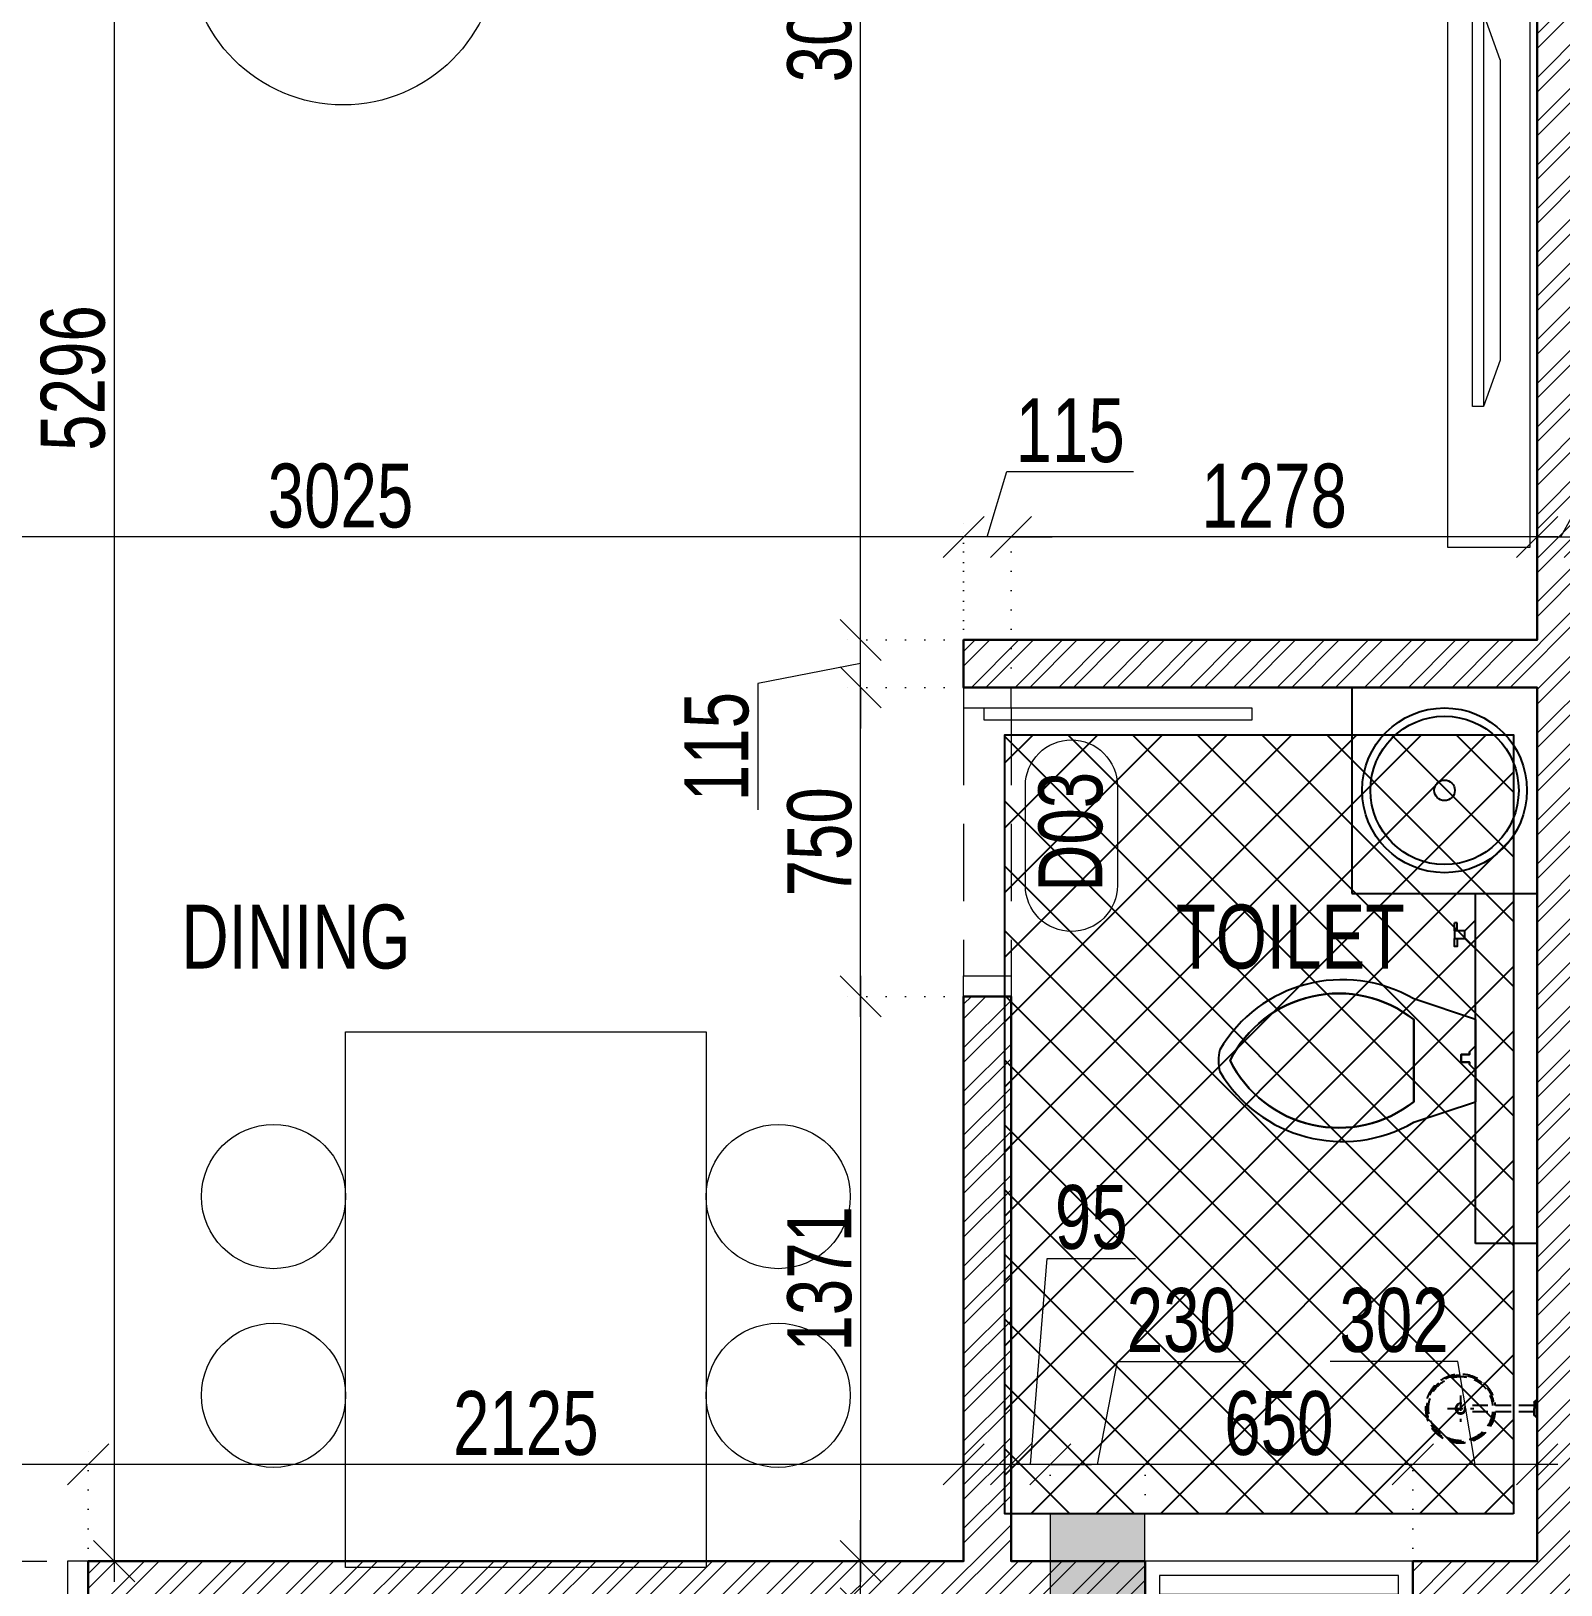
# Model space of a CAD drawing. Header units: inches. Extents: x 785882 to 928568, y 496782 to 576896.
# Drawn here: x 832959 to 836673, y 536934 to 540706 of the extents above; entities that cross this region are included whole.
import ezdxf
from ezdxf.enums import TextEntityAlignment as Align

# ---------------------------------------------------------------- set-up
doc = ezdxf.new("R2010")
doc.units = ezdxf.units.IN
doc.header["$LTSCALE"] = 750
doc.header["$MEASUREMENT"] = 0
doc.linetypes.add('DOT', pattern=[0.25, 0, -0.25])
doc.linetypes.add('HIDDEN', pattern=[0.375, 0.25, -0.125])
for name, color, linetype, lineweight in [('COLUMN', 5, 'Continuous', 13), ('DIMENSION WORKING-MSA', 222, 'Continuous', 13), ('DOOR NO-MSA', 4, 'Continuous', 9), ('DOOR-MSA', 50, 'Continuous', 13), ('ELE-01-MSA', 7, 'Continuous', 30), ('FURNITURE-MSA', 251, 'Continuous', 5), ('TEXT ROOM NAME-MSA', 210, 'Continuous', 13), ('WALL HATCH-MSA', 251, 'Continuous', 9), ('WALL-MSA', 32, 'Continuous', 30), ('WINDOW-MSA', 50, 'Continuous', 13)]:
    doc.layers.add(name, color=color, linetype=linetype, lineweight=lineweight)
for name, color, linetype in [('HATCH-SUNK 300MM-MSA', 47, 'Continuous'), ('P.FIXTURE', 7, 'Continuous'), ('R.C.C HATCH-MSA', 250, 'Continuous')]:
    doc.layers.add(name, color=color, linetype=linetype)
doc.styles.add('AR', font='swisscl.ttf')
doc.styles.add('Arial-Reg+0.8Sc', font='swisscl.ttf')
doc.styles.add('MtXpl_Swis721_LtCn_B', font='swisscl.ttf')
doc.dimstyles.new('WORKING DIM', dxfattribs={"dimtxt": 155, "dimasz": 100, "dimexe": 50, "dimexo": 0, "dimgap": 20, "dimtad": 1, "dimdec": 0, "dimzin": 0, "dimdsep": 46, "dimtxsty": 'AR', "dimblk": 'OBLIQUE', "dimcen": 0.09, "dimdle": 50, "dimclrd": 256, "dimclre": 250, "dimclrt": 256, "dimadec": 0, "dimazin": 0, "dimtfac": 1, "dimtdec": 0, "dimtofl": 0, "dimtmove": 1, "dimatfit": 0, "dimfxl": 1, "dimtolj": 1, "dimtzin": 0, "dimlwd": -1, "dimlwe": -1, "dimarcsym": 0})

# ---------------------------------------------------------------- blocks, each defined once
blk = doc.blocks.new('BLOCK-G & H TYPICAL COLOUMN')
at = {"layer": 'R.C.C HATCH-MSA'}
h = blk.add_hatch(color=256, dxfattribs=at)
h.dxf.hatch_style = 1
h.paths.add_polyline_path([(172697.62, -104207.75), (172688.57, -104207.75), (172688.57, -104255), (172697.62, -104255)])
h.paths.add_polyline_path([(172327.12, -104207.75), (172336.18, -104207.75), (172336.18, -104255), (172327.12, -104255)])
h.paths.add_polyline_path([(172819.88, -104207.75), (172819.88, -104216.81), (172867.12, -104216.81), (172867.12, -104207.75)])
h.paths.add_polyline_path([(172204.87, -104207.75), (172204.87, -104216.81), (172157.62, -104216.81), (172157.62, -104207.75)])
h.paths.add_polyline_path([(172561.18, -104240.06), (172552.12, -104240.06), (172552.12, -104287.31), (172561.18, -104287.31)])
h.paths.add_polyline_path([(172463.57, -104240.06), (172472.62, -104240.06), (172472.62, -104287.31), (172463.57, -104287.31)])
h.paths.add_polyline_path([(172177.87, -104422.2), (172177.87, -104431.25), (172130.62, -104431.25), (172130.62, -104422.2)])
h.paths.add_polyline_path([(172894.12, -104422.2), (172894.12, -104431.25), (172846.88, -104431.25), (172846.88, -104422.2)])
h.paths.add_polyline_path([(172336.12, -104486.75), (172336.12, -104495.81), (172288.87, -104495.81), (172288.87, -104486.75)])
h.paths.add_polyline_path([(172202.62, -104543.75), (172202.62, -104552.81), (172155.37, -104552.81), (172155.37, -104543.75)])
h.paths.add_polyline_path([(172822.13, -104543.75), (172822.13, -104552.81), (172869.37, -104552.81), (172869.37, -104543.75)])
h.paths.add_polyline_path([(172516.9, -104495.81), (172507.85, -104495.81), (172507.85, -104448.56), (172516.9, -104448.56)])
h.paths.add_polyline_path([(172697.62, -104104.25), (172688.57, -104104.25), (172688.57, -104057.01), (172697.62, -104057.01)])
h.paths.add_polyline_path([(172327.12, -104104.25), (172336.18, -104104.25), (172336.18, -104057.01), (172327.12, -104057.01)])
h.paths.add_polyline_path([(172819.88, -104104.25), (172819.88, -104095.2), (172867.12, -104095.2), (172867.12, -104104.25)])
h.paths.add_polyline_path([(172204.87, -104104.25), (172204.87, -104095.2), (172157.62, -104095.2), (172157.62, -104104.25)])
h.paths.add_polyline_path([(172561.18, -104071.94), (172552.12, -104071.94), (172552.12, -104024.7), (172561.18, -104024.7)])
h.paths.add_polyline_path([(172463.57, -104071.94), (172472.62, -104071.94), (172472.62, -104024.7), (172463.57, -104024.7)])
h.paths.add_polyline_path([(172177.87, -103889.81), (172177.87, -103880.75), (172130.62, -103880.75), (172130.62, -103889.81)])
h.paths.add_polyline_path([(172894.12, -103889.81), (172894.12, -103880.75), (172846.88, -103880.75), (172846.88, -103889.81)])
h.paths.add_polyline_path([(172336.12, -103825.25), (172336.12, -103816.2), (172288.87, -103816.2), (172288.87, -103825.25)])
h.paths.add_polyline_path([(172202.62, -103768.25), (172202.62, -103759.2), (172155.37, -103759.2), (172155.37, -103768.25)])
h.paths.add_polyline_path([(172822.13, -103768.25), (172822.13, -103759.2), (172869.37, -103759.2), (172869.37, -103768.25)])
h.paths.add_polyline_path([(172516.9, -103816.2), (172507.85, -103816.2), (172507.85, -103863.44), (172516.9, -103863.44)])
h.paths.add_polyline_path([(172548.37, -103699.31), (172548.37, -103690.25), (172595.62, -103690.25), (172595.62, -103699.31)])
h.paths.add_polyline_path([(172476.37, -103699.31), (172476.37, -103690.25), (172429.13, -103690.25), (172429.13, -103699.31)])
h.paths.add_polyline_path([(172726.82, -103612.31), (172726.82, -103603.25), (172774.06, -103603.25), (172774.06, -103612.31)])
h.paths.add_polyline_path([(172297.93, -103612.31), (172297.93, -103603.25), (172250.69, -103603.25), (172250.69, -103612.31)])
h.paths.add_polyline_path([(172920.37, -103523.81), (172920.37, -103514.75), (172857.56, -103514.75), (172857.56, -103523.81)])
h.paths.add_polyline_path([(172104.37, -103523.81), (172104.37, -103514.75), (172167.19, -103514.75), (172167.19, -103523.81)])
h.paths.add_polyline_path([(172476.37, -103492.94), (172467.32, -103492.94), (172467.32, -103445.7), (172476.37, -103445.7)])
h.paths.add_polyline_path([(172548.37, -103492.94), (172557.43, -103492.94), (172557.43, -103445.7), (172548.37, -103445.7)])
h.paths.add_polyline_path([(172663.43, -103454.75), (172759.5, -103454.75), (172759.5, -103349.7), (172663.43, -103349.7), (172663.43, -103358.75), (172750.44, -103358.75), (172750.44, -103445.7), (172663.43, -103445.7)])
h.paths.add_polyline_path([(172361.32, -103454.75), (172265.25, -103454.75), (172265.25, -103349.7), (172361.32, -103349.7), (172361.32, -103358.75), (172274.31, -103358.75), (172274.31, -103445.7), (172361.32, -103445.7)])
h.paths.add_polyline_path([(172428.37, -103358.75), (172419.32, -103358.75), (172419.32, -103311.51), (172428.37, -103311.51)])
h.paths.add_polyline_path([(172428.37, -103132.74), (172419.32, -103132.74), (172419.32, -103179.99), (172428.37, -103179.99)])
h.paths.add_polyline_path([(172151.62, -103286.75), (172151.62, -103277.7), (172104.37, -103277.7), (172104.37, -103286.75)])
h.paths.add_polyline_path([(172245.43, -103162.74), (172245.43, -103153.68), (172198.19, -103153.68), (172198.19, -103162.74)])
h.paths.add_polyline_path([(172428.37, -103021.25), (172419.32, -103021.25), (172419.32, -103068.5), (172428.37, -103068.5)])
h.paths.add_polyline_path([(172245.43, -102997.25), (172236.37, -102997.25), (172236.37, -103044.5), (172245.43, -103044.5)])
h.paths.add_polyline_path([(172104.37, -102997.25), (172104.37, -103006.31), (172151.62, -103006.31), (172151.62, -102997.25)])
h.paths.add_polyline_path([(172596.37, -103358.75), (172605.43, -103358.75), (172605.43, -103311.51), (172596.37, -103311.51)])
h.paths.add_polyline_path([(172596.37, -103132.74), (172605.43, -103132.74), (172605.43, -103179.99), (172596.37, -103179.99)])
h.paths.add_polyline_path([(172873.13, -103286.75), (172873.13, -103277.7), (172920.37, -103277.7), (172920.37, -103286.75)])
h.paths.add_polyline_path([(172779.32, -103162.74), (172779.32, -103153.68), (172826.56, -103153.68), (172826.56, -103162.74)])
h.paths.add_polyline_path([(172596.37, -103021.25), (172605.43, -103021.25), (172605.43, -103068.5), (172596.37, -103068.5)])
h.paths.add_polyline_path([(172779.32, -102997.25), (172788.37, -102997.25), (172788.37, -103044.5), (172779.32, -103044.5)])
h.paths.add_polyline_path([(172920.37, -102997.25), (172920.37, -103006.31), (172873.13, -103006.31), (172873.13, -102997.25)])
h.paths.add_polyline_path([(172548.37, -104612.7), (172548.37, -104621.75), (172595.62, -104621.75), (172595.62, -104612.7)])
h.paths.add_polyline_path([(172476.37, -104612.7), (172476.37, -104621.75), (172429.13, -104621.75), (172429.13, -104612.7)])
h.paths.add_polyline_path([(172297.93, -104699.7), (172297.93, -104708.75), (172250.69, -104708.75), (172250.69, -104699.7)])
h.paths.add_polyline_path([(172104.37, -104788.2), (172104.37, -104797.25), (172167.19, -104797.25), (172167.19, -104788.2)])
h.paths.add_polyline_path([(172726.82, -104699.7), (172726.82, -104708.75), (172774.06, -104708.75), (172774.06, -104699.7)])
h.paths.add_polyline_path([(172920.37, -104788.2), (172920.37, -104797.25), (172857.56, -104797.25), (172857.56, -104788.2)])
h.paths.add_polyline_path([(172476.37, -104819.06), (172467.32, -104819.06), (172467.32, -104866.31), (172476.37, -104866.31)])
h.paths.add_polyline_path([(172548.37, -104819.06), (172557.43, -104819.06), (172557.43, -104866.31), (172548.37, -104866.31)])
h.paths.add_polyline_path([(172663.43, -104857.25), (172759.5, -104857.25), (172759.5, -104962.31), (172663.43, -104962.31), (172663.43, -104953.25), (172750.44, -104953.25), (172750.44, -104866.31), (172663.43, -104866.31)])
h.paths.add_polyline_path([(172361.32, -104857.25), (172265.25, -104857.25), (172265.25, -104962.31), (172361.32, -104962.31), (172361.32, -104953.25), (172274.31, -104953.25), (172274.31, -104866.31), (172361.32, -104866.31)])
h.paths.add_polyline_path([(172428.37, -104953.25), (172419.32, -104953.25), (172419.32, -105000.5), (172428.37, -105000.5)])
h.paths.add_polyline_path([(172428.37, -105178.31), (172419.32, -105178.31), (172419.32, -105131.06), (172428.37, -105131.06)])
h.paths.add_polyline_path([(172151.62, -105025.25), (172151.62, -105034.31), (172104.37, -105034.31), (172104.37, -105025.25)])
h.paths.add_polyline_path([(172245.43, -105072.5), (172236.37, -105072.5), (172236.37, -105025.25), (172245.43, -105025.25)])
h.paths.add_polyline_path([(172428.37, -105290.75), (172419.32, -105290.75), (172419.32, -105243.51), (172428.37, -105243.51)])
h.paths.add_polyline_path([(172245.43, -105314.75), (172236.37, -105314.75), (172236.37, -105267.51), (172245.43, -105267.51)])
h.paths.add_polyline_path([(172104.37, -105277.35), (172113.43, -105277.35), (172113.43, -105314.75), (172104.37, -105314.75)])
h.paths.add_polyline_path([(172596.37, -104953.25), (172605.43, -104953.25), (172605.43, -105000.5), (172596.37, -105000.5)])
h.paths.add_polyline_path([(172596.37, -105178.31), (172605.43, -105178.31), (172605.43, -105131.06), (172596.37, -105131.06)])
h.paths.add_polyline_path([(172873.13, -105025.25), (172873.13, -105034.31), (172920.37, -105034.31), (172920.37, -105025.25)])
h.paths.add_polyline_path([(172788.37, -105025.25), (172779.32, -105025.25), (172779.32, -105072.5), (172788.37, -105072.5)])
h.paths.add_polyline_path([(172596.37, -105290.75), (172605.43, -105290.75), (172605.43, -105243.51), (172596.37, -105243.51)])
h.paths.add_polyline_path([(172779.32, -105314.75), (172788.37, -105314.75), (172788.37, -105267.51), (172779.32, -105267.51)])
h.paths.add_polyline_path([(172911.32, -105314.75), (172920.37, -105314.75), (172920.37, -105277.35), (172911.32, -105277.35)])
h.paths.add_polyline_path([(172688.63, -104486.75), (172688.63, -104495.81), (172735.87, -104495.81), (172735.87, -104486.75)])
h.paths.add_polyline_path([(172688.63, -103825.25), (172688.63, -103816.2), (172735.87, -103816.2), (172735.87, -103825.25)])
at = {"layer": 'COLUMN'}
blk.add_lwpolyline([(172463.57, -104071.94), (172472.62, -104071.94), (172472.62, -104024.7), (172463.57, -104024.7)], close=True, dxfattribs=at)
blk = doc.blocks.new('G$C7997B730')
at = {"layer": 'FURNITURE-MSA'}
for p, q in [((36, 1324.9, 0), (0, 1324.9, 0)), ((0, 1324.9, 0), (0, 0, 0)), ((36, 1324.9, 0), (0, 1324.9, 0)), ((92.7, 1168.8, 0), (36, 1324.9, 0)), ((36, 0, 0), (36, 1324.9, 0)), ((92.7, 1168.8, 0), (36, 1324.9, 0)), ((92.7, 156.1, 0), (92.7, 1168.8, 0)), ((92.7, 156.1, 0), (36, 0, 0)), ((36, 0, 0), (0, 0, 0))]:
    blk.add_line(p, q, dxfattribs=at)
blk = doc.blocks.new('A$C16cd5f5f')
at = {"layer": 'WINDOW-MSA', "ltscale": 5000}
for points in [[(50, 50), (50, 850), (80, 850), (80, 50)], [(0, 0), (50, 0), (50, 115), (0, 115)], [(900, 0), (850, 0), (850, 115), (900, 115)]]:
    blk.add_lwpolyline(points, close=True, dxfattribs=at)
at = {"layer": 'WINDOW-MSA', "linetype": 'HIDDEN'}
for points in [[(50, 115), (850, 115)], [(50, 0), (850, 0)]]:
    blk.add_lwpolyline(points, dxfattribs=at)
blk = doc.blocks.new('A$Ca69f7aba')
at = {"layer": 'WINDOW-MSA', "ltscale": 5000}
for points in [[(-750, 0), (-700, 0), (-700, -115), (-750, -115)], [(0, 0), (-50, 0), (-50, -115), (0, -115)], [(-50, -50), (-50, -700), (-80, -700), (-80, -50)]]:
    blk.add_lwpolyline(points, close=True, dxfattribs=at)
at = {"layer": 'WINDOW-MSA', "linetype": 'HIDDEN'}
blk.add_lwpolyline([(-50, 0), (-700, 0)], dxfattribs=at)
at = {"layer": 'WINDOW-MSA', "linetype": 'HIDDEN', "elevation": 0}
blk.add_lwpolyline([(-50, -115), (-700, -115)], dxfattribs=at)
blk = doc.blocks.new('t4tgg34')
for points in [[(375405.3, -62759.1), (375390.8, -62744.6), (375390.8, -62738.4), (375370.8, -62738.4), (375370.8, -62719.7), (375390.8, -62719.7), (375390.8, -62713.4), (375405.3, -62699), (375405.3, -62635.1), (375255.5, -62585.2, 0.412342), (374784.6, -62708.9, 0.132891), (374784.6, -62761, 0.412336), (375255.5, -62884.7), (375405.3, -62834.8)], [(375255.5, -62834.8, -0.475238), (374809.5, -62734.9, -0.475243), (375255.5, -62635.1)]]:
    blk.add_lwpolyline(points, format="xyb", close=True)
blk.add_lwpolyline([(375255.5, -62834.8), (375255.5, -62635.1, 0.475243), (374809.5, -62734.9, 0.475238), (375255.5, -62834.8, 0.489246)], format="xyb")
blk.add_lwpolyline([(375405.3, -62635.1), (375405.3, -62699), (375390.8, -62713.4), (375390.8, -62719.7), (375370.8, -62719.7), (375370.8, -62738.4), (375390.8, -62738.4), (375390.8, -62744.6), (375405.3, -62759.1), (375405.3, -62699), (375405.3, -62834.8)])
blk = doc.blocks.new('9')
at = {"linetype": 'Continuous'}
for p, q in [((709869.5, -390414.7), (709869.5, -390433.8)), ((709875.9, -390414.7), (709875.9, -390433.8)), ((709875.9, -390433.8), (709869.5, -390433.8))]:
    blk.add_line(p, q, dxfattribs=at)
for points in [[(709875.9, -390395.7), (709875.9, -390376.6), (709869.5, -390376.6), (709869.5, -390395.7)], [(709894.9, -390395.7), (709920.3, -390370.3), (709920.3, -390440.1), (709894.9, -390414.7)]]:
    blk.add_lwpolyline(points, dxfattribs=at)
blk.add_lwpolyline([(709894.9, -390414.7), (709869.5, -390414.7), (709869.5, -390395.7), (709894.9, -390395.7)], close=True, dxfattribs=at)
blk = doc.blocks.new('SHOWE')
at = {"linetype": 'HIDDEN', "ltscale": 0.2}
for p, q in [((3964447.4, -1171664.5), (3964447.4, -1171728.1)), ((3964261.3, -1171717.9), (3964261.3, -1171674.7)), ((3964261.3, -1171674.7), (3964263.3, -1171674.7)), ((3964264.2, -1171676.3), (3964264.2, -1171716.3)), ((3964268.7, -1171680.5), (3964268.7, -1171696.3)), ((3964268.7, -1171688.6), (3964437.5, -1171688.6)), ((3964268.7, -1171712), (3964268.7, -1171696.3)), ((3964268.7, -1171704), (3964437.5, -1171704)), ((3964479.2, -1171696.3), (3964415.6, -1171696.3)), ((3964261.3, -1171717.9), (3964263.3, -1171717.9))]:
    blk.add_line(p, q, dxfattribs=at)
for radius in [12.5, 10.6]:
    blk.add_circle((3964447.4, -1171696.3), radius, dxfattribs=at)
for centre, radius, start, end in [((3964447.4, -1171696.3), 84.1, 185.2383, 174.7617), ((3964447.4, -1171696.3), 81.4, 185.4105, 174.5895), ((3964447.4, -1171696.3), 78, 185.6496, 174.3504), ((3964262.4, -1171676.3), 1.76, 358.0282, 62.0821), ((3964259.8, -1171685.3), 10.1, 28.3436, 64.2104), ((3964262.4, -1171716.3), 1.76, 297.9179, 1.9718), ((3964259.8, -1171707.2), 10.1, 295.7896, 331.6564)]:
    blk.add_arc(centre, radius, start, end, dxfattribs=at)
blk = doc.blocks.new('Win-Tag-03')
blk.add_lwpolyline([(-130, 120), (130, 120, -0.414214), (250, 0), (250, 0, -0.414214), (130, -120), (-130, -120, -0.414214), (-250, 0), (-250, 0, -0.414214)], format="xyb", close=True)
blk = doc.blocks.new('_Oblique')
at = {"color": 0, "linetype": 'ByBlock', "lineweight": -2}
blk.add_line((-0.5, -0.5), (0.5, 0.5), dxfattribs=at)
blk = doc.blocks.new('*D389')
at = {"layer": 'Defpoints', "color": 0, "ltscale": 0.25, "transparency": 16777216}
for p in [(835337.7, 539477.8), (836615.2, 539227.8), (835337.7, 539112.8, 0)]:
    blk.add_point(p, dxfattribs=at)
at = {"layer": 'DIMENSION WORKING-MSA', "color": 250, "linetype": 'DOT', "ltscale": 0.25, "transparency": 16777216}
for p, q in [((835337.7, 539112.8), (835337.7, 539527.8)), ((836615.2, 539227.8), (836615.2, 539527.8))]:
    blk.add_line(p, q, dxfattribs=at)
at = {"layer": 'DIMENSION WORKING-MSA', "ltscale": 0.25, "transparency": 16777216}
blk.add_line((836665.2, 539477.8), (835287.7, 539477.8), dxfattribs=at)
at = {"layer": 'DIMENSION WORKING-MSA', "ltscale": 0.25, "transparency": 16777216, "xscale": 100, "yscale": 100, "zscale": 100, "rotation": 180}
blk.add_blockref('_Oblique', (835337.7, 539477.8), dxfattribs=at)
at = {"layer": 'DIMENSION WORKING-MSA', "ltscale": 0.25, "transparency": 16777216, "xscale": 100, "yscale": 100, "zscale": 100}
blk.add_blockref('_Oblique', (836615.2, 539477.8), dxfattribs=at)
at = {"layer": 'DIMENSION WORKING-MSA', "ltscale": 0.25, "transparency": 16777216, "insert": (835976.4, 539577.1), "char_height": 155, "attachment_point": 5, "style": 'AR'}
blk.add_mtext('\\A1;1278', dxfattribs=at)
blk = doc.blocks.new('*D390')
at = {"layer": 'Defpoints', "color": 0, "ltscale": 0.25, "transparency": 16777216}
for p in [(832197.3, 539477.8), (832197.3, 539477.8), (835222.7, 539227.8)]:
    blk.add_point(p, dxfattribs=at)
at = {"layer": 'DIMENSION WORKING-MSA', "color": 250, "linetype": 'DOT', "ltscale": 0.25, "transparency": 16777216}
for p, q in [((832197.3, 539477.8), (832197.3, 539527.8)), ((835222.7, 539227.8), (835222.7, 539527.8))]:
    blk.add_line(p, q, dxfattribs=at)
at = {"layer": 'DIMENSION WORKING-MSA', "ltscale": 0.25, "transparency": 16777216}
blk.add_line((835272.7, 539477.8), (832147.3, 539477.8), dxfattribs=at)
at = {"layer": 'DIMENSION WORKING-MSA', "ltscale": 0.25, "transparency": 16777216, "xscale": 100, "yscale": 100, "zscale": 100, "rotation": 180}
blk.add_blockref('_Oblique', (832197.3, 539477.8), dxfattribs=at)
at = {"layer": 'DIMENSION WORKING-MSA', "ltscale": 0.25, "transparency": 16777216, "xscale": 100, "yscale": 100, "zscale": 100}
blk.add_blockref('_Oblique', (835222.7, 539477.8), dxfattribs=at)
at = {"layer": 'DIMENSION WORKING-MSA', "ltscale": 0.25, "transparency": 16777216, "insert": (833710, 539577.2), "char_height": 155, "attachment_point": 5, "style": 'AR'}
blk.add_mtext('\\A1;3025', dxfattribs=at)
blk = doc.blocks.new('*D403')
at = {"layer": 'Defpoints', "color": 0, "ltscale": 0.25, "transparency": 16777216}
for p in [(832197.3, 537226.9), (832197.3, 536976.9), (833097.3, 536976.9)]:
    blk.add_point(p, dxfattribs=at)
at = {"layer": 'DIMENSION WORKING-MSA', "color": 250, "linetype": 'DOT', "ltscale": 0.25, "transparency": 16777216}
for p, q in [((832197.3, 536976.9), (832197.3, 537276.9)), ((833097.3, 536976.9), (833097.3, 537276.9))]:
    blk.add_line(p, q, dxfattribs=at)
at = {"layer": 'DIMENSION WORKING-MSA', "ltscale": 0.25, "transparency": 16777216}
blk.add_line((833147.3, 537226.9), (832147.3, 537226.9), dxfattribs=at)
at = {"layer": 'DIMENSION WORKING-MSA', "ltscale": 0.25, "transparency": 16777216, "xscale": 100, "yscale": 100, "zscale": 100, "rotation": 180}
blk.add_blockref('_Oblique', (832197.3, 537226.9), dxfattribs=at)
at = {"layer": 'DIMENSION WORKING-MSA', "ltscale": 0.25, "transparency": 16777216, "xscale": 100, "yscale": 100, "zscale": 100}
blk.add_blockref('_Oblique', (833097.3, 537226.9), dxfattribs=at)
at = {"layer": 'DIMENSION WORKING-MSA', "ltscale": 0.25, "transparency": 16777216, "insert": (832647.3, 537326.2), "char_height": 155, "attachment_point": 5, "style": 'AR'}
blk.add_mtext('\\A1;900', dxfattribs=at)
blk = doc.blocks.new('*D404')
at = {"layer": 'Defpoints', "color": 0, "ltscale": 0.25, "transparency": 16777216}
for p in [(833097.3, 537226.9), (835222.7, 537226.9), (833097.3, 536976.9)]:
    blk.add_point(p, dxfattribs=at)
at = {"layer": 'DIMENSION WORKING-MSA', "color": 250, "linetype": 'DOT', "ltscale": 0.25, "transparency": 16777216}
for p, q in [((833097.3, 536976.9), (833097.3, 537276.9)), ((835222.7, 537226.9), (835222.7, 537276.9))]:
    blk.add_line(p, q, dxfattribs=at)
at = {"layer": 'DIMENSION WORKING-MSA', "ltscale": 0.25, "transparency": 16777216}
blk.add_line((835272.7, 537226.9), (833047.3, 537226.9), dxfattribs=at)
at = {"layer": 'DIMENSION WORKING-MSA', "ltscale": 0.25, "transparency": 16777216, "xscale": 100, "yscale": 100, "zscale": 100, "rotation": 180}
blk.add_blockref('_Oblique', (833097.3, 537226.9), dxfattribs=at)
at = {"layer": 'DIMENSION WORKING-MSA', "ltscale": 0.25, "transparency": 16777216, "xscale": 100, "yscale": 100, "zscale": 100}
blk.add_blockref('_Oblique', (835222.7, 537226.9), dxfattribs=at)
at = {"layer": 'DIMENSION WORKING-MSA', "ltscale": 0.25, "transparency": 16777216, "insert": (834160, 537326.2), "char_height": 155, "attachment_point": 5, "style": 'AR'}
blk.add_mtext('\\A1;2125', dxfattribs=at)
blk = doc.blocks.new('*D405')
at = {"layer": 'Defpoints', "color": 0, "ltscale": 0.25, "transparency": 16777216}
for p in [(836313, 537226.9), (836615.2, 536991.9), (836313, 536976.9)]:
    blk.add_point(p, dxfattribs=at)
at = {"layer": 'DIMENSION WORKING-MSA', "ltscale": 0.25, "transparency": 16777216}
for p, q in [((836422.7, 537476.9), (836112.3, 537476.9)), ((836464.1, 537226.9), (836422.7, 537476.9)), ((836665.2, 537226.9), (836263, 537226.9))]:
    blk.add_line(p, q, dxfattribs=at)
at = {"layer": 'DIMENSION WORKING-MSA', "color": 250, "linetype": 'DOT', "ltscale": 0.25, "transparency": 16777216}
for p, q in [((836313, 536976.9), (836313, 537276.9)), ((836615.2, 536991.9), (836615.2, 537276.9))]:
    blk.add_line(p, q, dxfattribs=at)
at = {"layer": 'DIMENSION WORKING-MSA', "ltscale": 0.25, "transparency": 16777216, "xscale": 100, "yscale": 100, "zscale": 100, "rotation": 180}
blk.add_blockref('_Oblique', (836313, 537226.9), dxfattribs=at)
at = {"layer": 'DIMENSION WORKING-MSA', "ltscale": 0.25, "transparency": 16777216, "xscale": 100, "yscale": 100, "zscale": 100}
blk.add_blockref('_Oblique', (836615.2, 537226.9), dxfattribs=at)
at = {"layer": 'DIMENSION WORKING-MSA', "ltscale": 0.25, "transparency": 16777216, "insert": (836267.5, 537576.3), "char_height": 155, "attachment_point": 5, "style": 'AR'}
blk.add_mtext('\\A1;302', dxfattribs=at)
blk = doc.blocks.new('*D406')
at = {"layer": 'Defpoints', "color": 0, "ltscale": 0.25, "transparency": 16777216}
for p in [(835663, 537226.9), (835663, 537106.9), (836313, 536976.9)]:
    blk.add_point(p, dxfattribs=at)
at = {"layer": 'DIMENSION WORKING-MSA', "color": 250, "linetype": 'DOT', "ltscale": 0.25, "transparency": 16777216}
for p, q in [((835663, 537106.9), (835663, 537276.9)), ((836313, 536976.9), (836313, 537276.9))]:
    blk.add_line(p, q, dxfattribs=at)
at = {"layer": 'DIMENSION WORKING-MSA', "ltscale": 0.25, "transparency": 16777216}
blk.add_line((836363, 537226.9), (835613, 537226.9), dxfattribs=at)
at = {"layer": 'DIMENSION WORKING-MSA', "ltscale": 0.25, "transparency": 16777216, "xscale": 100, "yscale": 100, "zscale": 100, "rotation": 180}
blk.add_blockref('_Oblique', (835663, 537226.9), dxfattribs=at)
at = {"layer": 'DIMENSION WORKING-MSA', "ltscale": 0.25, "transparency": 16777216, "xscale": 100, "yscale": 100, "zscale": 100}
blk.add_blockref('_Oblique', (836313, 537226.9), dxfattribs=at)
at = {"layer": 'DIMENSION WORKING-MSA', "ltscale": 0.25, "transparency": 16777216, "insert": (835988, 537326.2), "char_height": 155, "attachment_point": 5, "style": 'AR'}
blk.add_mtext('\\A1;650', dxfattribs=at)
blk = doc.blocks.new('*D407')
at = {"layer": 'Defpoints', "color": 0, "ltscale": 0.25, "transparency": 16777216}
for p in [(835433, 537226.9), (835433, 537106.9), (835663, 537106.9)]:
    blk.add_point(p, dxfattribs=at)
at = {"layer": 'DIMENSION WORKING-MSA', "ltscale": 0.25, "transparency": 16777216}
for p, q in [((835548, 537226.9), (835595.9, 537476.9)), ((835595.9, 537476.9), (835906.6, 537476.9)), ((835713, 537226.9), (835383, 537226.9))]:
    blk.add_line(p, q, dxfattribs=at)
at = {"layer": 'DIMENSION WORKING-MSA', "color": 250, "linetype": 'DOT', "ltscale": 0.25, "transparency": 16777216}
for p, q in [((835433, 537106.9), (835433, 537276.9)), ((835663, 537106.9), (835663, 537276.9))]:
    blk.add_line(p, q, dxfattribs=at)
at = {"layer": 'DIMENSION WORKING-MSA', "ltscale": 0.25, "transparency": 16777216, "xscale": 100, "yscale": 100, "zscale": 100, "rotation": 180}
blk.add_blockref('_Oblique', (835433, 537226.9), dxfattribs=at)
at = {"layer": 'DIMENSION WORKING-MSA', "ltscale": 0.25, "transparency": 16777216, "xscale": 100, "yscale": 100, "zscale": 100}
blk.add_blockref('_Oblique', (835663, 537226.9), dxfattribs=at)
at = {"layer": 'DIMENSION WORKING-MSA', "ltscale": 0.25, "transparency": 16777216, "insert": (835751.2, 537576.3), "char_height": 155, "attachment_point": 5, "style": 'AR'}
blk.add_mtext('\\A1;230', dxfattribs=at)
blk = doc.blocks.new('*D408')
at = {"layer": 'Defpoints', "color": 0, "ltscale": 0.25, "transparency": 16777216}
for p in [(835337.7, 537226.9), (835433, 537106.9), (835337.7, 536991.9)]:
    blk.add_point(p, dxfattribs=at)
at = {"layer": 'DIMENSION WORKING-MSA', "ltscale": 0.25, "transparency": 16777216}
for p, q in [((835385.4, 537226.9), (835425.7, 537726.9)), ((835425.7, 537726.9), (835639.6, 537726.9)), ((835337.7, 537226.9), (835237.7, 537226.9)), ((835433, 537226.9), (835337.7, 537226.9)), ((835433, 537226.9), (835533, 537226.9))]:
    blk.add_line(p, q, dxfattribs=at)
at = {"layer": 'DIMENSION WORKING-MSA', "color": 250, "linetype": 'DOT', "ltscale": 0.25, "transparency": 16777216}
for p, q in [((835337.7, 536991.9), (835337.7, 537276.9)), ((835433, 537106.9), (835433, 537276.9))]:
    blk.add_line(p, q, dxfattribs=at)
at = {"layer": 'DIMENSION WORKING-MSA', "ltscale": 0.25, "transparency": 16777216, "xscale": 100, "yscale": 100, "zscale": 100}
blk.add_blockref('_Oblique', (835337.7, 537226.9), dxfattribs=at)
at = {"layer": 'DIMENSION WORKING-MSA', "ltscale": 0.25, "transparency": 16777216, "xscale": 100, "yscale": 100, "zscale": 100, "rotation": 180}
blk.add_blockref('_Oblique', (835433, 537226.9), dxfattribs=at)
at = {"layer": 'DIMENSION WORKING-MSA', "ltscale": 0.25, "transparency": 16777216, "insert": (835532.6, 537826.2), "char_height": 155, "attachment_point": 5, "style": 'AR'}
blk.add_mtext('\\A1;95', dxfattribs=at)
blk = doc.blocks.new('*D409')
at = {"layer": 'Defpoints', "color": 0, "ltscale": 0.25, "transparency": 16777216}
for p in [(835222.7, 539477.8), (835222.7, 539112.8), (835337.7, 539112.8, 0)]:
    blk.add_point(p, dxfattribs=at)
at = {"layer": 'DIMENSION WORKING-MSA', "ltscale": 0.25, "transparency": 16777216}
for p, q in [((835280.2, 539477.8), (835327.9, 539636.8)), ((835327.9, 539636.8), (835634.7, 539636.8)), ((835222.7, 539477.8), (835122.7, 539477.8)), ((835337.7, 539477.8), (835222.7, 539477.8)), ((835337.7, 539477.8), (835437.7, 539477.8))]:
    blk.add_line(p, q, dxfattribs=at)
at = {"layer": 'DIMENSION WORKING-MSA', "color": 250, "linetype": 'DOT', "ltscale": 0.25, "transparency": 16777216}
for p, q in [((835222.7, 539112.8), (835222.7, 539527.8)), ((835337.7, 539112.8), (835337.7, 539527.8))]:
    blk.add_line(p, q, dxfattribs=at)
at = {"layer": 'DIMENSION WORKING-MSA', "ltscale": 0.25, "transparency": 16777216, "xscale": 100, "yscale": 100, "zscale": 100}
blk.add_blockref('_Oblique', (835222.7, 539477.8), dxfattribs=at)
at = {"layer": 'DIMENSION WORKING-MSA', "ltscale": 0.25, "transparency": 16777216, "xscale": 100, "yscale": 100, "zscale": 100, "rotation": 180}
blk.add_blockref('_Oblique', (835337.7, 539477.8), dxfattribs=at)
at = {"layer": 'DIMENSION WORKING-MSA', "ltscale": 0.25, "transparency": 16777216, "insert": (835481.3, 539735.9), "char_height": 155, "attachment_point": 5, "style": 'AR'}
blk.add_mtext('\\A1;115', dxfattribs=at)
blk = doc.blocks.new('*D425')
at = {"layer": 'Defpoints', "color": 0, "ltscale": 0.25, "transparency": 16777216}
for p in [(834972.7, 536991.9), (834972.7, 536991.9), (834972.7, 536876.9)]:
    blk.add_point(p, dxfattribs=at)
at = {"layer": 'DIMENSION WORKING-MSA', "ltscale": 0.25, "transparency": 16777216}
for p, q in [((834972.7, 536991.9), (834972.7, 537091.9)), ((834972.7, 536876.9), (834972.7, 536991.9)), ((834972.7, 536934.4), (834722.7, 536700.7)), ((834972.7, 536876.9), (834972.7, 536776.9)), ((834722.7, 536700.7), (834722.7, 536393.9))]:
    blk.add_line(p, q, dxfattribs=at)
at = {"layer": 'DIMENSION WORKING-MSA', "color": 250, "linetype": 'DOT', "ltscale": 0.25, "transparency": 16777216}
for p, q in [((834972.7, 536991.9), (835022.7, 536991.9)), ((834972.7, 536876.9), (835022.7, 536876.9))]:
    blk.add_line(p, q, dxfattribs=at)
at = {"layer": 'DIMENSION WORKING-MSA', "ltscale": 0.25, "transparency": 16777216, "xscale": 100, "yscale": 100, "zscale": 100}
for p, rotation in [((834972.7, 536991.9), 270), ((834972.7, 536876.9), 90)]:
    blk.add_blockref('_Oblique', p, dxfattribs=dict(at, rotation=rotation))
at = {"layer": 'DIMENSION WORKING-MSA', "ltscale": 0.25, "transparency": 16777216, "insert": (834623.6, 536547.3), "char_height": 155, "attachment_point": 5, "rotation": 90, "style": 'AR'}
blk.add_mtext('\\A1;115', dxfattribs=at)
blk = doc.blocks.new('*D426')
at = {"layer": 'Defpoints', "color": 0, "ltscale": 0.25, "transparency": 16777216}
for p in [(834972.7, 539112.8), (835222.7, 539112.8), (835222.7, 538362.8)]:
    blk.add_point(p, dxfattribs=at)
at = {"layer": 'DIMENSION WORKING-MSA', "ltscale": 0.25, "transparency": 16777216}
blk.add_line((834972.7, 538312.8), (834972.7, 539162.8), dxfattribs=at)
at = {"layer": 'DIMENSION WORKING-MSA', "color": 250, "linetype": 'DOT', "ltscale": 0.25, "transparency": 16777216}
for p, q in [((835222.7, 539112.8), (834922.7, 539112.8)), ((835222.7, 538362.8), (834922.7, 538362.8))]:
    blk.add_line(p, q, dxfattribs=at)
at = {"layer": 'DIMENSION WORKING-MSA', "ltscale": 0.25, "transparency": 16777216, "xscale": 100, "yscale": 100, "zscale": 100}
for p, rotation in [((834972.7, 539112.8), 90), ((834972.7, 538362.8), 270)]:
    blk.add_blockref('_Oblique', p, dxfattribs=dict(at, rotation=rotation))
at = {"layer": 'DIMENSION WORKING-MSA', "ltscale": 0.25, "transparency": 16777216, "insert": (834873.3, 538737.8), "char_height": 155, "attachment_point": 5, "rotation": 90, "style": 'AR'}
blk.add_mtext('\\A1;750', dxfattribs=at)
blk = doc.blocks.new('*D427')
at = {"layer": 'Defpoints', "color": 0, "ltscale": 0.25, "transparency": 16777216}
for p in [(834972.7, 539227.8), (835222.7, 539227.8), (835222.7, 539112.8)]:
    blk.add_point(p, dxfattribs=at)
at = {"layer": 'DIMENSION WORKING-MSA', "ltscale": 0.25, "transparency": 16777216}
for p, q in [((834972.7, 539227.8), (834972.7, 539327.8)), ((834972.7, 539112.8), (834972.7, 539227.8)), ((834972.7, 539170.3), (834722.7, 539122.5)), ((834722.7, 539122.5), (834722.7, 538815.7)), ((834972.7, 539112.8), (834972.7, 539012.8))]:
    blk.add_line(p, q, dxfattribs=at)
at = {"layer": 'DIMENSION WORKING-MSA', "color": 250, "linetype": 'DOT', "ltscale": 0.25, "transparency": 16777216}
for p, q in [((835222.7, 539227.8), (834922.7, 539227.8)), ((835222.7, 539112.8), (834922.7, 539112.8))]:
    blk.add_line(p, q, dxfattribs=at)
at = {"layer": 'DIMENSION WORKING-MSA', "ltscale": 0.25, "transparency": 16777216, "xscale": 100, "yscale": 100, "zscale": 100}
for p, rotation in [((834972.7, 539227.8), 270), ((834972.7, 539112.8), 90)]:
    blk.add_blockref('_Oblique', p, dxfattribs=dict(at, rotation=rotation))
at = {"layer": 'DIMENSION WORKING-MSA', "ltscale": 0.25, "transparency": 16777216, "insert": (834623.6, 538969.1), "char_height": 155, "attachment_point": 5, "rotation": 90, "style": 'AR'}
blk.add_mtext('\\A1;115', dxfattribs=at)
blk = doc.blocks.new('*D428')
at = {"layer": 'Defpoints', "color": 0, "ltscale": 0.25, "transparency": 16777216}
for p in [(835222.7, 538362.8, 0), (834972.7, 536991.9), (835222.7, 536991.9)]:
    blk.add_point(p, dxfattribs=at)
at = {"layer": 'DIMENSION WORKING-MSA', "ltscale": 0.25, "transparency": 16777216}
blk.add_line((834972.7, 538412.8), (834972.7, 536941.9), dxfattribs=at)
at = {"layer": 'DIMENSION WORKING-MSA', "color": 250, "linetype": 'DOT', "ltscale": 0.25, "transparency": 16777216}
for p, q in [((835222.7, 538362.8), (834922.7, 538362.8)), ((835222.7, 536991.9), (834922.7, 536991.9))]:
    blk.add_line(p, q, dxfattribs=at)
at = {"layer": 'DIMENSION WORKING-MSA', "ltscale": 0.25, "transparency": 16777216, "xscale": 100, "yscale": 100, "zscale": 100}
for p, rotation in [((834972.7, 538362.8), 90), ((834972.7, 536991.9), 270)]:
    blk.add_blockref('_Oblique', p, dxfattribs=dict(at, rotation=rotation))
at = {"layer": 'DIMENSION WORKING-MSA', "ltscale": 0.25, "transparency": 16777216, "insert": (834873.3, 537677.3), "char_height": 155, "attachment_point": 5, "rotation": 90, "style": 'AR'}
blk.add_mtext('\\A1;1371', dxfattribs=at)
blk = doc.blocks.new('*D429')
at = {"layer": 'Defpoints', "color": 0, "ltscale": 0.25, "transparency": 16777216}
for p in [(834972.7, 542287.8), (834972.7, 542287.8), (835222.7, 539227.8)]:
    blk.add_point(p, dxfattribs=at)
at = {"layer": 'DIMENSION WORKING-MSA', "ltscale": 0.25, "transparency": 16777216}
blk.add_line((834972.7, 539177.8), (834972.7, 542337.8), dxfattribs=at)
at = {"layer": 'DIMENSION WORKING-MSA', "color": 250, "linetype": 'DOT', "ltscale": 0.25, "transparency": 16777216}
for p, q in [((834972.7, 542287.8), (835022.7, 542287.8)), ((835222.7, 539227.8), (834922.7, 539227.8))]:
    blk.add_line(p, q, dxfattribs=at)
at = {"layer": 'DIMENSION WORKING-MSA', "ltscale": 0.25, "transparency": 16777216, "xscale": 100, "yscale": 100, "zscale": 100}
for p, rotation in [((834972.7, 542287.8), 90), ((834972.7, 539227.8), 270)]:
    blk.add_blockref('_Oblique', p, dxfattribs=dict(at, rotation=rotation))
at = {"layer": 'DIMENSION WORKING-MSA', "ltscale": 0.25, "transparency": 16777216, "insert": (834873.2, 540757.8), "char_height": 155, "attachment_point": 5, "rotation": 90, "style": 'AR'}
blk.add_mtext('\\A1;3060', dxfattribs=at)
blk = doc.blocks.new('*D471')
at = {"layer": 'Defpoints', "color": 0, "ltscale": 0.25, "transparency": 16777216}
for p in [(833160.4, 542287.8), (833160.4, 536991.9), (833160.4, 536991.9)]:
    blk.add_point(p, dxfattribs=at)
at = {"layer": 'DIMENSION WORKING-MSA', "ltscale": 0.25, "transparency": 16777216}
blk.add_line((833160.4, 542337.8), (833160.4, 536941.9), dxfattribs=at)
at = {"layer": 'DIMENSION WORKING-MSA', "color": 250, "linetype": 'DOT', "ltscale": 0.25, "transparency": 16777216}
for p, q in [((833160.4, 542287.8), (833210.4, 542287.8)), ((833160.4, 536991.9), (833210.4, 536991.9))]:
    blk.add_line(p, q, dxfattribs=at)
at = {"layer": 'DIMENSION WORKING-MSA', "ltscale": 0.25, "transparency": 16777216, "xscale": 100, "yscale": 100, "zscale": 100}
for p, rotation in [((833160.4, 542287.8), 90), ((833160.4, 536991.9), 270)]:
    blk.add_blockref('_Oblique', p, dxfattribs=dict(at, rotation=rotation))
at = {"layer": 'DIMENSION WORKING-MSA', "ltscale": 0.25, "transparency": 16777216, "insert": (833061, 539863.6), "char_height": 155, "attachment_point": 5, "rotation": 90, "style": 'AR'}
blk.add_mtext('\\A1;5296', dxfattribs=at)
blk = doc.blocks.new('A$C59c041b7')
at = {"layer": 'HATCH-SUNK 300MM-MSA', "transparency": 33554559}
h = blk.add_hatch(dxfattribs=at)
h.set_pattern_fill('ANSI37', color=256, scale=35)
h.set_pattern_definition([(45, (0, 0), (-78.57724, 78.57724), []), (135, (0, 0), (-78.57724, -78.57724), [])])
h.paths.add_polyline_path([(10248.2, -26097.1), (9013.2, -26097.1), (9013.2, -24206.2), (10248.2, -24206.2)])
at = {"layer": 'HATCH-SUNK 300MM-MSA'}
blk.add_lwpolyline([(10248.2, -26097.1), (9013.2, -26097.1), (9013.2, -24206.2), (10248.2, -24206.2)], close=True, dxfattribs=at)
blk = doc.blocks.new('A$Caebde61c')
at = {"layer": 'FURNITURE-MSA'}
for points in [[(10088.2, -23751.2), (10288.2, -23751.2), (10288.2, -22101.2), (10088.2, -22101.2)], [(8288, -24927.1), (8288, -26227.1), (7413, -26227.1), (7413, -24927.1)]]:
    blk.add_lwpolyline(points, close=True, dxfattribs=at)
for centre, radius in [((7407, -22302.6, 0), 375), ((7238, -25327.1), 175), ((8463, -25327.1), 175), ((7238, -25809.5), 175), ((8463, -25809.5), 175)]:
    blk.add_circle(centre, radius, dxfattribs=at)
blk = doc.blocks.new('*D1209')
at = {"layer": 'Defpoints', "color": 0, "ltscale": 0.25, "transparency": 16777216}
for p in [(836730.2, 539477.8), (836615.2, 539227.8), (836730.2, 539227.8)]:
    blk.add_point(p, dxfattribs=at)
at = {"layer": 'DIMENSION WORKING-MSA', "ltscale": 0.25, "transparency": 16777216}
for p, q in [((836672.7, 539477.8), (836813.5, 539735.9)), ((836813.5, 539735.9), (837120.4, 539735.9)), ((836615.2, 539477.8), (836515.2, 539477.8)), ((836615.2, 539477.8), (836730.2, 539477.8)), ((836730.2, 539477.8), (836830.2, 539477.8))]:
    blk.add_line(p, q, dxfattribs=at)
at = {"layer": 'DIMENSION WORKING-MSA', "color": 250, "linetype": 'DOT', "ltscale": 0.25, "transparency": 16777216}
for p, q in [((836615.2, 539227.8), (836615.2, 539527.8)), ((836730.2, 539227.8), (836730.2, 539527.8))]:
    blk.add_line(p, q, dxfattribs=at)
at = {"layer": 'DIMENSION WORKING-MSA', "ltscale": 0.25, "transparency": 16777216, "xscale": 100, "yscale": 100, "zscale": 100}
blk.add_blockref('_Oblique', (836615.2, 539477.8), dxfattribs=at)
at = {"layer": 'DIMENSION WORKING-MSA', "ltscale": 0.25, "transparency": 16777216, "xscale": 100, "yscale": 100, "zscale": 100, "rotation": 180}
blk.add_blockref('_Oblique', (836730.2, 539477.8), dxfattribs=at)
at = {"layer": 'DIMENSION WORKING-MSA', "ltscale": 0.25, "transparency": 16777216, "insert": (836967, 539835), "char_height": 155, "attachment_point": 5, "style": 'AR'}
blk.add_mtext('\\A1;115', dxfattribs=at)

msp = doc.modelspace()

# ---------------------------------------------------------------- hatches: boundary and pattern name
at = {"layer": 'WALL HATCH-MSA'}
h = msp.add_hatch(dxfattribs=at)
h.set_pattern_fill('ANSI32', color=256, scale=200)
h.set_pattern_definition([(45, (-7.5, 0), (-53.0330086, 53.0330086), []), (45, (27.855, 0), (-53.0330086, 53.0330086), [])])
h.paths.add_polyline_path([(836615.2, 542287.8), (836615.2, 539227.8), (835222.7, 539227.8), (835222.7, 539112.8), (836615.2, 539112.8), (836615.2, 536991.9), (836313, 536991.9), (836313, 536876.9), (837032.3, 536876.9), (837032.3, 536991.9), (836730.2, 536991.9), (836730.2, 539112.8), (838122.7, 539112.8), (838122.7, 539227.8), (836730.2, 539227.8), (836730.2, 542287.8), (836787.7, 542287.8), (836787.7, 542402.8), (836557.7, 542402.8), (836557.7, 542287.8)])
h = msp.add_hatch(dxfattribs=at)
h.set_pattern_fill('ANSI32', color=256, scale=200)
h.paths.add_polyline_path([(831367.3, 533886.7), (831367.3, 533656.7), (832197.3, 533656.7), (832197.3, 533714.2), (835548, 533714.2), (835548, 530666.6), (833097.3, 530666.6), (833097.3, 530551.6), (835222.7, 530551.6), (835222.7, 529180.7), (835337.7, 529180.7), (835337.7, 530551.6), (835663, 530551.6), (835663, 536991.9), (835337.7, 536991.9), (835337.7, 538362.8), (835222.7, 538362.8), (835222.7, 536991.9), (833097.3, 536991.9), (833097.3, 536876.9), (835548, 536876.9), (835548, 533829.2), (832197.3, 533829.2), (832197.3, 533886.7)])

# ---------------------------------------------------------------- linework, layer by layer
at = {"layer": 'P.FIXTURE'}
for points in [[(836165.2, 538612.8), (836615.2, 538612.8), (836615.2, 539112.8), (836165.2, 539112.8)], [(836465.2, 537762.7), (836465.2, 538612.8), (836615.2, 538612.8), (836615.2, 537762.7)]]:
    msp.add_lwpolyline(points, close=True, dxfattribs=at)
for radius in [200, 180, 25]:
    msp.add_circle((836390.2, 538862.8), radius, dxfattribs=at)
at = {"layer": 'WALL-MSA'}
for p, q in [((836615.2, 542287.8), (836615.2, 539227.8)), ((836615.2, 539227.8), (835222.7, 539227.8)), ((835222.7, 539112.8), (835222.7, 539227.8)), ((836615.2, 539112.8), (835222.7, 539112.8)), ((836615.2, 539112.8), (836615.2, 536991.9)), ((835337.7, 538362.8), (835222.7, 538362.8)), ((835222.7, 536991.9), (835222.7, 538362.8)), ((835337.7, 536991.9), (835337.7, 538362.8)), ((833097.3, 536876.9), (833097.3, 536991.9)), ((835222.7, 536991.9), (833097.3, 536991.9)), ((835663, 536991.9), (835337.7, 536991.9)), ((835663, 530551.6), (835663, 536991.9)), ((836313, 536991.9), (836313, 536876.9)), ((836615.2, 536991.9), (836313, 536991.9))]:
    msp.add_line(p, q, dxfattribs=at)
at = {"layer": 'WINDOW-MSA'}
msp.add_line((836313, 536991.9), (835663, 536991.9), dxfattribs=at)
msp.add_lwpolyline([(836278, 536911.9), (836278, 536956.9), (835698, 536956.9), (835698, 536911.9)], close=True, dxfattribs=at)

# ---------------------------------------------------------------- block references
at = {"layer": 'COLUMN', "xscale": 25.4, "yscale": 25.4, "zscale": 25.4}
msp.add_blockref('BLOCK-G & H TYPICAL COLOUMN', (-3545141.6, 3179334.2), dxfattribs=at)
at = {"layer": 'DOOR NO-MSA', "xscale": 0.9300595238095237, "yscale": 0.9300595238095237, "zscale": 0.9300595238095237, "rotation": 269.9999999999999}
msp.add_blockref('Win-Tag-03', (835484.3, 538752.8, 0), dxfattribs=at)
at = {"layer": 'DOOR-MSA', "rotation": 90.00000000000001}
msp.add_blockref('A$Ca69f7aba', (835222.7, 539112.8, 0), dxfattribs=at)
at = {"layer": 'DOOR-MSA', "xscale": -1, "rotation": 180}
msp.add_blockref('A$C16cd5f5f', (832197.3, 536991.9, 0), dxfattribs=at)
at = {"layer": 'ELE-01-MSA', "xscale": -0.7200000000000003, "yscale": 0.7200000000000003, "zscale": 0.7200000000000002, "rotation": 180}
msp.add_blockref('G$C7997B730', (836458.4, 540748.2, 0), dxfattribs=at)
at = {"layer": 'FURNITURE-MSA'}
msp.add_blockref('A$Caebde61c', (826309.5, 563204), dxfattribs=at)
at = {"layer": 'HATCH-SUNK 300MM-MSA'}
msp.add_blockref('A$C59c041b7', (826309.5, 563204), dxfattribs=at)
at = {"layer": 'P.FIXTURE', "xscale": -1, "rotation": 180}
msp.add_blockref('9', (126544.8, 148107.5), dxfattribs=at)
at = {"layer": 'P.FIXTURE'}
msp.add_blockref('t4tgg34', (461059.9, 600941.8), dxfattribs=at)
at = {"layer": 'P.FIXTURE', "lineweight": 30, "xscale": -1}
msp.add_blockref('SHOWE', (4800876.5, 1709058.6), dxfattribs=at)

# ---------------------------------------------------------------- texts
at = {"layer": 'DOOR NO-MSA', "style": 'Arial-Reg+0.8Sc'}
msp.add_text('D03', height=155, rotation=90, dxfattribs=at).set_placement((835481.8, 538762.1, 0), align=Align.MIDDLE_CENTER)
at = {"layer": 'TEXT ROOM NAME-MSA', "lineweight": 0, "style": 'MtXpl_Swis721_LtCn_B'}
for s, p in [('DINING', (833323.8, 538430.4)), ('TOILET', (835737.9, 538430.4))]:
    msp.add_text(s, height=155, dxfattribs=at).set_placement(p)

# ---------------------------------------------------------------- dimensions: what is measured, and where the dimension line sits
at = {"layer": 'DIMENSION WORKING-MSA', "ltscale": 0.25}
for base, p1, p2, picture, middle in [((833160.4, 536991.9), (833160.4, 542287.8), (833160.4, 536991.9), '*D471', (833160.4, 539863.6)), ((834972.7, 539227.8), (835222.7, 539112.8), (835222.7, 539227.8), '*D427', (834722.7, 539102.5)), ((834972.7, 536991.9), (834972.7, 536876.9), (834972.7, 536991.9), '*D425', (834722.7, 536680.7))]:
    dim = msp.add_linear_dim(base=base, p1=p1, p2=p2, angle=90, dimstyle='WORKING DIM', dxfattribs=at)
    dim.commit()
    dim.dimension.update_dxf_attribs({"geometry": picture, "text_midpoint": middle, "dimtype": 160})
for base, p1, p2, picture, middle in [((834972.7, 542287.8), (835222.7, 539227.8), (834972.7, 542287.8), '*D429', (834873.2, 540757.8)), ((834972.7, 539112.8), (835222.7, 538362.8), (835222.7, 539112.8), '*D426', (834873.3, 538737.8)), ((834972.7, 536991.9), (835222.7, 538362.8, 0), (835222.7, 536991.9), '*D428', (834873.3, 537677.3))]:
    dim = msp.add_linear_dim(base=base, p1=p1, p2=p2, angle=90, dimstyle='WORKING DIM', dxfattribs=at)
    dim.commit()
    dim.dimension.update_dxf_attribs({"geometry": picture, "text_midpoint": middle})
for base, p1, p2, picture, middle in [((836730.2, 539477.8), (836615.2, 539227.8), (836730.2, 539227.8), '*D1209', (836833.5, 539735.9)), ((835337.7, 537226.9), (835433, 537106.9), (835337.7, 536991.9), '*D408', (835445.7, 537726.9)), ((835433, 537226.9), (835663, 537106.9), (835433, 537106.9), '*D407', (835615.9, 537476.9)), ((836313, 537226.9), (836615.2, 536991.9), (836313, 536976.9), '*D405', (836402.7, 537476.9))]:
    dim = msp.add_linear_dim(base=base, p1=p1, p2=p2, dimstyle='WORKING DIM', dxfattribs=at)
    dim.commit()
    dim.dimension.update_dxf_attribs({"geometry": picture, "text_midpoint": middle, "dimtype": 160})
for base, p1, p2, picture, middle in [((835222.7, 539477.8), (835337.7, 539112.8, 0), (835222.7, 539112.8), '*D409', (835347.9, 539735.9)), ((832197.3, 539477.8), (835222.7, 539227.8), (832197.3, 539477.8), '*D390', (833710, 539577.2)), ((835337.6949531, 539477.7564722), (836615.1949531, 539227.7564722), (835337.6949531, 539112.7564722, 0.0000001), '*D389', (835976.4449531, 539577.1355679)), ((832197.3, 537226.9), (833097.3, 536976.9), (832197.3, 536976.9), '*D403', (832647.3, 537326.2)), ((833097.3, 537226.9), (835222.7, 537226.9), (833097.3, 536976.9), '*D404', (834160, 537326.2)), ((835663, 537226.9), (836313, 536976.9), (835663, 537106.9), '*D406', (835988, 537326.2))]:
    dim = msp.add_linear_dim(base=base, p1=p1, p2=p2, dimstyle='WORKING DIM', dxfattribs=at)
    dim.commit()
    dim.dimension.update_dxf_attribs({"geometry": picture, "text_midpoint": middle})

doc.saveas('drawing.dxf')
